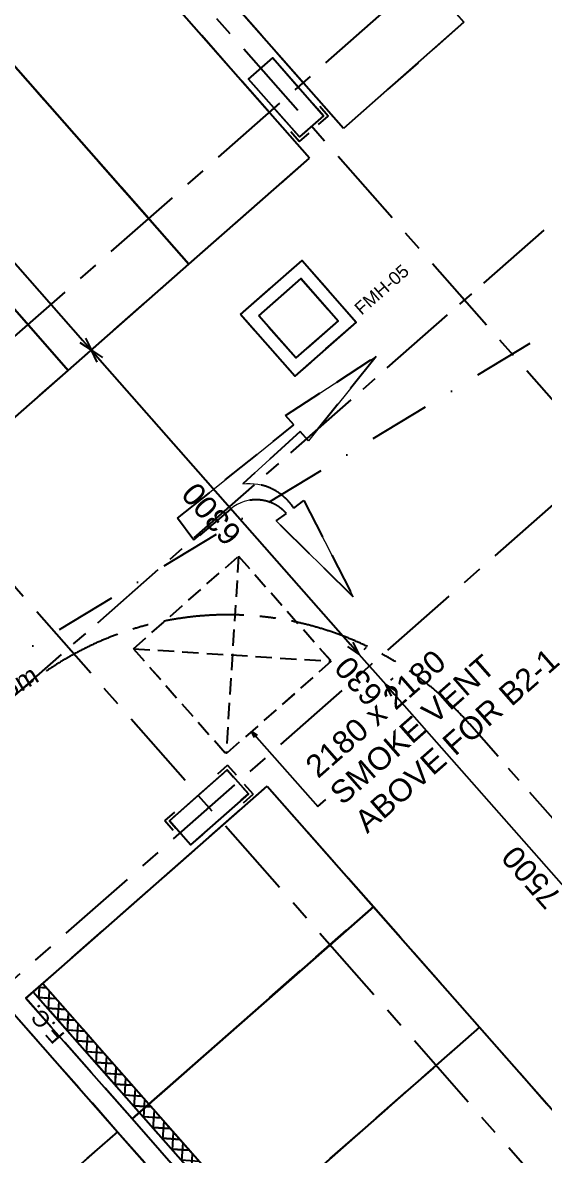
# Model space of a CAD drawing. Header units: millimetres. Extents: x 833946797 to 834440930, y 817746008 to 818399503.
# Drawn here: x 834295254 to 834303370, y 817990012 to 818007637 of the extents above; entities that cross this region are included whole.
import ezdxf

# ---------------------------------------------------------------- set-up
doc = ezdxf.new("R2010")
doc.units = ezdxf.units.MM
doc.header["$LTSCALE"] = 100
for name, pattern in [('CENTER', [2, 1.25, -0.25, 0.25, -0.25]), ('DASHDOT2', [12.7, 6.35, -3.175, 0, -3.175]), ('Grid Line', [22.225, 12.7, -3.175, 3.175, -3.175]), ('Hidden', [9.525, 6.35, -3.175]), ('HIDDENX2', [19.05, 12.7, -6.35])]:
    doc.linetypes.add(name, pattern=pattern)
for name, color, linetype in [('+C-160', 160, 'Hidden'), ('A-COLS', 3, 'Continuous'), ('DLN020__', 6, 'Continuous'), ('DLN030_1', 1, 'Continuous'), ('DLN030_2', 1, 'Continuous'), ('DLN0401_', 7, 'Continuous'), ('DLN040__', 3, 'Continuous'), ('DLN060__', 7, 'Continuous'), ('DLN220__', 7, 'Continuous'), ('DLN660', 1, 'Continuous'), ('DLN810__', 1, 'Continuous'), ('MOE', 6, 'DASHDOT2')]:
    doc.layers.add(name, color=color, linetype=linetype)
for name, color, linetype, lineweight in [('A-WALL', 7, 'Continuous', 9), ('A030_2', 1, 'Continuous', 0), ('CORNER GUARD', 2, 'Continuous', 50), ('HCL520_T', 7, 'Continuous', 18)]:
    doc.layers.add(name, color=color, linetype=linetype, lineweight=lineweight)
doc.styles.add('3B50A-DLN-ARC-DWG-1002-P00-LB02$0$Standard', font='swiss.ttf')
doc.styles.get("Standard").update_dxf_attribs({"font": 'swiss.ttf'})
doc.styles.add('Swis721tBT', font='swissl.ttf')
doc.dimstyles.new('INTDIM', dxfattribs={"dimtxt": 200, "dimasz": 125, "dimexe": 100, "dimexo": 150, "dimgap": 80, "dimtad": 1, "dimdec": 0, "dimzin": 9, "dimdsep": 46, "dimtxsty": 'Swis721tBT', "dimblk": 'OPEN30', "dimcen": -125, "dimclrd": 256, "dimclre": 256, "dimclrt": 2, "dimaunit": 1, "dimadec": 1, "dimazin": 0, "dimtfac": 0.444444, "dimtdec": 0, "dimtix": 1, "dimtmove": 2, "dimatfit": 3, "dimldrblk": 'OPEN30', "dimfxl": 0, "dimtolj": 1, "dimlwd": -1, "dimlwe": -1, "dimarcsym": 0})
doc.dimstyles.new('INTDIM350', dxfattribs={"dimtxt": 350, "dimasz": 200, "dimexe": 100, "dimexo": 150, "dimgap": 100, "dimtad": 1, "dimdec": 0, "dimzin": 9, "dimdsep": 46, "dimtxsty": 'Swis721tBT', "dimblk": 'OPEN30', "dimcen": -125, "dimclrd": 256, "dimclre": 256, "dimclrt": 2, "dimaunit": 1, "dimadec": 1, "dimazin": 0, "dimtfac": 0.444444, "dimtdec": 0, "dimtix": 1, "dimtmove": 2, "dimatfit": 3, "dimldrblk": 'OPEN30', "dimfxl": 0, "dimtolj": 1, "dimlwd": -1, "dimlwe": -1, "dimarcsym": 0})

# ---------------------------------------------------------------- blocks, each defined once
blk = doc.blocks.new('_Open30')
at = {"color": 0, "linetype": 'ByBlock', "lineweight": -2}
for p, q in [((-1, 0.268), (0, 0)), ((0, 0), (-1, -0.268)), ((0, 0), (-1, 0))]:
    blk.add_line(p, q, dxfattribs=at)
blk = doc.blocks.new('*D30')
at = {"layer": 'Defpoints', "color": 0}
for p in [(834315939, 818045751), (834317314, 818044188), (834265417, 818001289)]:
    blk.add_point(p, dxfattribs=at)
at = {"layer": 'DLN030_1', "linetype": 'Continuous'}
for p, q in [((834316038, 818045639), (834317380, 818044113)), ((834266943, 817999858), (834317164, 818044056)), ((834265517, 818001176), (834266859, 817999651))]:
    blk.add_line(p, q, dxfattribs=at)
at = {"layer": 'DLN030_1', "xscale": 200, "yscale": 200, "zscale": 200}
for p, rotation in [((834317314, 818044188), 41.35019658541407), ((834266793, 817999726), 221.350196585414)]:
    blk.add_blockref('_Open30', p, dxfattribs=dict(at, rotation=rotation))
at = {"layer": 'DLN030_1', "color": 2, "insert": (834291095, 818022093), "char_height": 400, "attachment_point": 1, "rotation": 41.3502, "line_spacing_factor": 0.938532, "style": 'Swis721tBT'}
blk.add_mtext('\\A1;67300', dxfattribs=at)
blk = doc.blocks.new('DLN_Parking - Parking - 2500 x 5000 _WL_-V11-Car Park_B2_F')
at = {"layer": 'DLN660'}
for p, q in [((0, 0), (0, 4999.99534)), ((2500, 4999.99534), (2500, 0)), ((2500, 0), (0, 0))]:
    blk.add_line(p, q, dxfattribs=at)
blk = doc.blocks.new('DLN_Parking - Parking - 2500 x 5000 _WL_-1233168-Car Park_B2_F')
at = {"layer": 'DLN660'}
for p, q in [((0, 0), (0, 5000)), ((0, 5000), (2500, 5000)), ((2500, 5000), (2500, 0)), ((2500, 0), (0, 0))]:
    blk.add_line(p, q, dxfattribs=at)
blk = doc.blocks.new('CORNER GUARD')
at = {"layer": 'CORNER GUARD', "color": 0, "const_width": 20}
blk.add_lwpolyline([(-150, -50), (50, -50), (50, 150)], dxfattribs=at)
at = {"layer": 'Defpoints', "color": 0}
blk.add_lwpolyline([(-150, 0), (0, 0), (0, 150)], dxfattribs=at)
blk = doc.blocks.new('*D105')
at = {"layer": 'Defpoints', "color": 0, "ltscale": 1.5}
for p in [(834308028, 818005616, 0), (834282396, 817990019, 0), (834284249, 817989719), (834281716, 817989645, 0), (834286474, 817987663, 0)]:
    blk.add_point(p, dxfattribs=at)
at = {"layer": 'MOE', "linetype": 'Continuous', "ltscale": 1.5}
blk.add_arc((834282364, 817990038), 1912, 335.9818, 25.2618, dxfattribs=at)
at = {"layer": 'MOE', "ltscale": 1.5, "xscale": 200, "yscale": 200, "zscale": 200}
for p, rotation in [((834283998, 817991030), 118.2598019028831), ((834284019, 817989081), 242.983782187355)]:
    blk.add_blockref('_Open30', p, dxfattribs=dict(at, rotation=rotation))
at = {"layer": 'MOE', "color": 2, "ltscale": 1.5, "insert": (834284555, 817990061), "char_height": 350, "attachment_point": 5, "rotation": 270.6218, "style": 'Swis721tBT'}
blk.add_mtext('\\A1;{\\C1;>30%%D}', dxfattribs=at)
blk = doc.blocks.new('A$C029C5A43')
at = {"layer": '+C-160'}
for p, q in [((45821, 91766), (45821, 86766)), ((45821, 86766), (45821, 91766)), ((48321, 91766), (48321, 86766)), ((48321, 86766), (48321, 91766)), ((50821, 86766), (50821, 91766)), ((51521, 86766), (51521, 91766)), ((50921, 87116, 0), (50921, 88316, 0)), ((50921, 88316, 0), (51421, 88316, 0)), ((50921, 87116, 0), (50921, 88316, 0)), ((50921, 88316, 0), (51421, 88316, 0)), ((51421, 88316, 0), (51421, 87116, 0)), ((51421, 88316, 0), (51421, 87116, 0)), ((50871, 87066), (50871, 87266)), ((50921, 87116), (50921, 87266)), ((51421, 87116, 0), (51421, 87266, 0)), ((51471, 87066, 0), (51471, 87266, 0)), ((51421, 87116, 0), (50921, 87116, 0)), ((51421, 87116, 0), (50921, 87116, 0)), ((51071, 87116), (50921, 87116)), ((51271, 87116, 0), (51421, 87116, 0)), ((51071, 87066), (50871, 87066)), ((51271, 87066, 0), (51471, 87066, 0)), ((43321, 86766), (45821, 86766)), ((45821, 86766), (48321, 86766)), ((48321, 86766), (50821, 86766)), ((54021, 86766), (51521, 86766)), ((48407, 85646, 0), (49682, 85646, 0)), ((48407, 84371, 0), (48407, 85646, 0)), ((49682, 85646, 0), (49682, 84371, 0)), ((48607, 85446, 0), (49482, 85446, 0)), ((48607, 84571, 0), (48607, 85446, 0)), ((49482, 85446, 0), (49482, 84571, 0)), ((49482, 84571, 0), (48607, 84571, 0)), ((49682, 84371, 0), (48407, 84371, 0)), ((45540, 83492), (45577, 83916)), ((45577, 83916), (47897, 83810)), ((47894, 84006), (49558, 83766)), ((47897, 83810), (47894, 84006)), ((49558, 83766), (47902, 83473)), ((47899, 83668), (46694, 83649)), ((47902, 83473), (47899, 83668)), ((46291, 83479), (45540, 83492)), ((46821, 81194), (46701, 82871)), ((46701, 82871), (46897, 82854)), ((47039, 82841), (47233, 82824)), ((47233, 82824), (46821, 81194)), ((42521, 80516), (42321, 80516)), ((42321, 80516), (42321, 80316)), ((42371, 79966, 0), (42371, 80466, 0)), ((42371, 80466, 0), (43571, 80466, 0)), ((42371, 79966, 0), (42371, 80466, 0)), ((42371, 80466, 0), (43571, 80466, 0)), ((42521, 80466), (42371, 80466)), ((42371, 80466), (42371, 80316)), ((43421, 80516), (43621, 80516)), ((43421, 80466), (43571, 80466)), ((43571, 80466, 0), (43571, 79966, 0)), ((43571, 80466, 0), (43571, 79966, 0)), ((43571, 80466), (43571, 80316)), ((43621, 80516), (43621, 80316)), ((43571, 79966), (43571, 80116)), ((43621, 79916), (43621, 80116)), ((38571, 79866), (38571, 77366)), ((38871, 77366), (38871, 79866)), ((38871, 79866), (43871, 79866)), ((39021, 79731), (39154, 79864)), ((39021, 79864), (39221, 79864)), ((39021, 55966), (39021, 79864)), ((39221, 79776), (39132, 79864)), ((39221, 79864), (39220, 55964)), ((43571, 79966, 0), (42371, 79966, 0)), ((43571, 79966, 0), (42371, 79966, 0)), ((43421, 79966), (43571, 79966)), ((43421, 79916), (43621, 79916)), ((43871, 79866), (43871, 77366)), ((39221, 79551), (39021, 79751)), ((39021, 79506), (39221, 79706)), ((39221, 79327), (39021, 79527)), ((39021, 79282), (39221, 79482)), ((39221, 79102), (39021, 79302)), ((39021, 79057), (39221, 79257)), ((39221, 78878), (39021, 79077)), ((39021, 78833), (39221, 79033)), ((39221, 78653), (39021, 78853)), ((39021, 78608), (39221, 78808)), ((39221, 78429), (39021, 78628)), ((39021, 78384), (39221, 78584)), ((39221, 78204), (39021, 78404)), ((39021, 78159), (39221, 78359)), ((39221, 77980), (39021, 78179)), ((39021, 77935), (39221, 78135)), ((39221, 77755), (39021, 77955)), ((39021, 77710), (39221, 77910)), ((39221, 77531), (39021, 77730)), ((39021, 77486), (39221, 77685)), ((39221, 77306), (39021, 77506)), ((39021, 77261), (39221, 77461)), ((33571, 77366), (38571, 77366)), ((38571, 77366), (33571, 77366)), ((38571, 77366), (38571, 74866)), ((38871, 74866), (38871, 77366)), ((38871, 77366), (43871, 77366)), ((43871, 77366), (38871, 77366)), ((39221, 77082), (39021, 77281)), ((39021, 77037), (39221, 77236)), ((43871, 77366), (43871, 74866)), ((39221, 76857), (39021, 77057)), ((39021, 76812), (39221, 77012)), ((39221, 76633), (39021, 76832)), ((39021, 76588), (39221, 76787)), ((39221, 76408), (39021, 76608)), ((39021, 76363), (39221, 76563)), ((39021, 76139), (39221, 76338)), ((38871, 74866), (43871, 74866)), ((43871, 74866), (38871, 74866)), ((43871, 74866), (43871, 72366))]:
    blk.add_line(p, q, dxfattribs=at)
at = {"layer": '+C-160', "lineweight": 18}
for p, q in [((50921, 88316), (51421, 88316)), ((50921, 87116), (50921, 88316)), ((51421, 88316), (51421, 87116)), ((51421, 87116), (50921, 87116)), ((43571, 80466), (42371, 80466)), ((42371, 80466), (42371, 79966)), ((43571, 79966), (43571, 80466)), ((42371, 79966), (43571, 79966))]:
    blk.add_line(p, q, dxfattribs=at)
at = {"layer": '+C-160', "linetype": 'HIDDENX2', "ltscale": 0.2}
for p, q in [((43721, 82845, 0), (45901, 82845, 0)), ((43721, 82845, 0), (43721, 80665, 0)), ((43721, 82845, 0), (45901, 80665, 0)), ((45901, 82845, 0), (43721, 80665, 0)), ((45901, 82845, 0), (45901, 80665, 0)), ((45901, 80665, 0), (43721, 80665, 0))]:
    blk.add_line(p, q, dxfattribs=at)
at = {"layer": '+C-160'}
for centre, radius, start, end in [((46205, 82963), 842, 351.6988, 54.5192), ((46272, 82854), 625, 359.9587, 88.2543)]:
    blk.add_arc(centre, radius, start, end, dxfattribs=at)
blk = doc.blocks.new('*D177')
at = {"layer": 'Defpoints', "color": 0}
for p in [(834293085, 818006353), (834296388, 818002599), (834296323, 818002542)]:
    blk.add_point(p, dxfattribs=at)
at = {"layer": 'DLN030_2', "linetype": 'Continuous'}
for p, q in [((834292972, 818006253), (834292945, 818006230)), ((834293152, 818006146), (834296191, 818002692)), ((834296275, 818002500), (834296248, 818002476))]:
    blk.add_line(p, q, dxfattribs=at)
at = {"layer": 'DLN030_2', "xscale": 200, "yscale": 200, "zscale": 200}
for p, rotation in [((834293020, 818006296), 131.3501958360153), ((834296323, 818002542), 311.3501958360153)]:
    blk.add_blockref('_Open30', p, dxfattribs=dict(at, rotation=rotation))
at = {"layer": 'DLN030_2', "color": 2, "insert": (834294461, 818004234), "char_height": 350, "attachment_point": 5, "rotation": 131.3502, "style": 'Swis721tBT'}
blk.add_mtext('\\A1;5000', dxfattribs=at)
blk = doc.blocks.new('*D178')
at = {"layer": 'Defpoints', "color": 0}
for p in [(834296388, 818002599), (834300485, 817997813), (834300485, 817997813)]:
    blk.add_point(p, dxfattribs=at)
at = {"layer": 'DLN030_2', "linetype": 'Continuous'}
for p, q in [((834296275, 818002500), (834296248, 818002476)), ((834296455, 818002392), (834300353, 817997963)), ((834300598, 817997912), (834300560, 817997879))]:
    blk.add_line(p, q, dxfattribs=at)
at = {"layer": 'DLN030_2', "xscale": 200, "yscale": 200, "zscale": 200}
for p, rotation in [((834296323, 818002542), 131.3501958360153), ((834300485, 817997813), 311.3501958360153)]:
    blk.add_blockref('_Open30', p, dxfattribs=dict(at, rotation=rotation))
at = {"layer": 'DLN030_2', "color": 2, "insert": (834298194, 817999993), "char_height": 350, "attachment_point": 5, "rotation": 131.3502, "style": 'Swis721tBT'}
blk.add_mtext('\\A1;6300', dxfattribs=at)
blk = doc.blocks.new('*D179')
at = {"layer": 'Defpoints', "color": 0}
for p in [(834300485, 817997813), (834300902, 817997340), (834300902, 817997340)]:
    blk.add_point(p, dxfattribs=at)
at = {"layer": 'DLN030_2', "linetype": 'Continuous'}
for p, q in [((834300485, 817997813), (834300902, 817997340)), ((834300598, 817997912), (834300560, 817997879)), ((834301014, 817997439), (834300977, 817997406))]:
    blk.add_line(p, q, dxfattribs=at)
at = {"layer": 'DLN030_2', "color": 2, "insert": (834300483, 817997392), "char_height": 350, "attachment_point": 5, "rotation": 131.3502, "style": 'Swis721tBT'}
blk.add_mtext('\\A1;630', dxfattribs=at)
blk = doc.blocks.new('*D180')
at = {"layer": 'Defpoints', "color": 0}
for p in [(834300902, 817997340), (834305857, 817991710), (834305857, 817991710)]:
    blk.add_point(p, dxfattribs=at)
at = {"layer": 'DLN030_2', "linetype": 'Continuous'}
for p, q in [((834301014, 817997439), (834300977, 817997406)), ((834301034, 817997190), (834305724, 817991860)), ((834305969, 817991809), (834305932, 817991776))]:
    blk.add_line(p, q, dxfattribs=at)
at = {"layer": 'DLN030_2', "xscale": 200, "yscale": 200, "zscale": 200}
for p, rotation in [((834300902, 817997340), 131.3501958360153), ((834305857, 817991710), 311.3501958360153)]:
    blk.add_blockref('_Open30', p, dxfattribs=dict(at, rotation=rotation))
at = {"layer": 'DLN030_2', "color": 2, "insert": (834303169, 817994340), "char_height": 350, "attachment_point": 5, "rotation": 131.3502, "style": 'Swis721tBT'}
blk.add_mtext('\\A1;7500', dxfattribs=at)

msp = doc.modelspace()

# ---------------------------------------------------------------- hatches: boundary and pattern name
at = {"layer": 'A-WALL'}
h = msp.add_hatch(dxfattribs=at)
h.set_pattern_fill('ANSI31', scale=50)
h.set_pattern_definition([(86.350195828, (-1e-07, 1e-07), (-158.428018635, 10.105711821), [])])
edge = h.paths.add_edge_path()
edge.add_line((834373398.9, 817975260.5), (834373587.8, 817975426.8))
edge.add_line((834373587.8, 817975426.8), (834373233.3, 817980498))
edge.add_line((834373233.3, 817980498), (834338943.8, 818019460))
edge.add_arc((834332615.6, 818013879.7), 8437.1, 41.40656, 102.76311)
edge.add_line((834330751.7, 818022108.4), (834321993.3, 818032060.3))
edge.add_line((834321993.3, 818032060.3), (834277327.5, 817992751.1))
edge.add_line((834277327.5, 817992751.1), (834277459.6, 817992600.9))
edge.add_line((834277459.6, 817992600.9), (834321975.3, 818031778))
edge.add_line((834321975.3, 818031778), (834330680.7, 818021886.4))
edge.add_arc((834332615.6, 818013879.7), 8237.1, 41.40793, 103.58613, ccw=False)
edge.add_line((834338793.6, 818019327.9), (834373038.5, 817980416.6))
edge.add_line((834373038.5, 817980416.6), (834373398.9, 817975260.5))
at = {"layer": 'DLN060__'}
h = msp.add_hatch(dxfattribs=at)
h.set_pattern_fill('EARTH', color=251, scale=150, angle=45)
h.set_pattern_definition([(86.35019583, (1453154.1, 238293.2), (-889.9338409, 1011.2023827), [952.5, -952.5]), (86.35019583, (1452797.6, 238315.9), (-889.9338409, 1011.2023827), [952.5, -952.5]), (86.35019583, (1452441.2, 238338.6), (-889.9338409, 1011.2023827), [952.5, -952.5]), (176.35019583, (1452329.9, 238465), (-1011.2023827, -889.9338409), [952.5, -952.5]), (176.35019583, (1452352.65, 238821.5), (-1011.2023827, -889.9338409), [952.5, -952.5]), (176.35019583, (1452375.4, 239178), (-1011.2023827, -889.9338409), [952.5, -952.5])])
edge = h.paths.add_edge_path()
edge.add_line((834303001.7, 817954269.4), (834304578.4, 817955656.4))
edge.add_line((834304578.4, 817955656.4), (834331037.8, 817925591.5))
edge.add_line((834331037.8, 817925591.5), (834375206.5, 817964463.2))
edge.add_line((834375206.5, 817964463.2), (834374060.9, 817980844.8))
edge.add_line((834374060.9, 817980844.8), (834339581.5, 818020021.9))
edge.add_arc((834332615.9, 818013881.7), 9285.6, 41.39677, 99.60462)
edge.add_line((834331066.6, 818023037.1), (834322069.8, 818033259.9))
edge.add_line((834322069.8, 818033259.9), (834273725.6, 817990713.5))
edge.add_line((834273725.6, 817990713.5), (834304578.4, 817955656.4))
edge.add_line((834304578.4, 817955656.4), (834303001.7, 817954269.4))
edge.add_line((834303001.7, 817954269.4), (834270761.5, 817990902.8))
edge.add_line((834270761.5, 817990902.8), (834322258.6, 818036224.1))
edge.add_line((834322258.6, 818036224.1), (834331970.3, 818025189))
edge.add_arc((834332622.3, 818013717.3), 11490.2, 42.02614, 93.25305, ccw=False)
edge.add_line((834341157.7, 818021409.6), (834375550.8, 817982329.9))
edge.add_line((834375550.8, 817982329.9), (834377279, 817963489.7))
edge.add_line((834377279, 817963489.7), (834330848.8, 817922627.7))
edge.add_line((834330848.8, 817922627.7), (834303001.7, 817954269.4))
at = {"layer": 'DLN810__'}
h = msp.add_hatch(dxfattribs=at)
h.set_pattern_fill('ANSI37', color=256, scale=50)
h.set_pattern_definition([(86.3502, (834319897.64, 817945893.62), (-158.428, 10.1057), []), (176.3502, (834319897.64, 817945893.62), (-10.1057, -158.428), [])])
h.paths.add_polyline_path([(834295419.3, 817992552.4), (834295568.8, 817992684.9), (834311357.9, 817974743), (834311207.7, 817974612.5)])

# ---------------------------------------------------------------- linework, layer by layer
at = {"layer": 'A-COLS', "lineweight": 18}
for p, q in [((834298437.1, 817996010.3), (834297536.3, 817995217.6)), ((834298767.5, 817995635), (834298437.1, 817996010.3)), ((834297866.6, 817994842.2), (834298767.5, 817995635)), ((834297536.3, 817995217.6), (834297866.6, 817994842.2))]:
    msp.add_line(p, q, dxfattribs=at)
msp.add_lwpolyline([(834298768.5, 818006759.1), (834299143.8, 818007089.4), (834299936.6, 818006188.6), (834299561.3, 818005858.3)], close=True, dxfattribs=at)
at = {"layer": 'A-COLS', "elevation": -0.1}
for points in [[(834299936.6, 818006188.6), (834299561.3, 818005858.3), (834298768.5, 818006759.1), (834299143.8, 818007089.4)], [(834299561.3, 818005858.3), (834298768.5, 818006759.1), (834299143.8, 818007089.4), (834299936.6, 818006188.6)], [(834298437.1, 817996010.3), (834298767.5, 817995635), (834297866.6, 817994842.2), (834297536.3, 817995217.6)], [(834298767.5, 817995635), (834297866.6, 817994842.2), (834297536.3, 817995217.6), (834298437.1, 817996010.3)]]:
    msp.add_lwpolyline(points, close=True, dxfattribs=at)
at = {"layer": 'A030_2', "elevation": 0}
msp.add_lwpolyline([(834299343.2, 818001524.5), (834300751.5, 818002443.1), (834299702, 818001129.4), (834299570.8, 818001273.9), (834298678.3, 818000463.3, -0.2811833), (834299470.6, 818000084.7), (834299627.9, 818000200.3), (834300396, 817998704.6), (834299197.9, 817999884.3), (834299356, 818000000.5, 0.4055276), (834298488.5, 818000069.4), (834297915.8, 817999583.1), (834297663.8, 817999926), (834299475.1, 818001379.2)], format="xyb", close=True, dxfattribs=at)
at = {"layer": 'DLN020__', "linetype": 'Grid Line'}
for p, q in [((834332617.1, 818035748.6), (834264297.3, 817975622.1)), ((834338590.2, 818031014.5), (834269252.3, 817969991.9)), ((834353860.2, 817944538.6), (834286307.1, 818021296.9)), ((834347704.6, 817939121.1), (834280151.5, 818015879.5))]:
    msp.add_line(p, q, dxfattribs=at)
at = {"layer": 'DLN040__', "color": 0}
msp.add_line((834299843.8, 817995438.1), (834299970.2, 817995549.3), dxfattribs=at)
at = {"layer": 'DLN220__', "color": 4, "linetype": 'HIDDENX2', "ltscale": 0.2}
for p, q in [((834296977.6, 817997895.8, 0), (834298614.1, 817999336, 0)), ((834298614.1, 817999336, 0), (834298417.9, 817996259.3, 0)), ((834298614.1, 817999336, 0), (834300054.4, 817997699.5, 0)), ((834296977.6, 817997895.8, 0), (834298417.9, 817996259.3, 0)), ((834296977.6, 817997895.8, 0), (834300054.4, 817997699.5, 0)), ((834300054.4, 817997699.5, 0), (834298417.9, 817996259.3, 0))]:
    msp.add_line(p, q, dxfattribs=at)
at = {"layer": 'DLN810__', "color": 2, "linetype": 'CENTER', "ltscale": 10}
for p, q in [((834290416.9, 817993014.4), (834320969.8, 818019903.2)), ((834334360.5, 817960186.8), (834302202.9, 817996726.4))]:
    msp.add_line(p, q, dxfattribs=at)
at = {"layer": 'DLN810__', "elevation": -0.1}
for points in [[(834298645.2, 818003094.1), (834299602.4, 818003936.4), (834300444.7, 818002979.3), (834299487.6, 818002137)], [(834298927.5, 818003076.1), (834299584.3, 818003654.2), (834300162.4, 818002997.3), (834299505.6, 818002419.2)]]:
    msp.add_lwpolyline(points, close=True, dxfattribs=at)
at = {"layer": 'DLN810__'}
msp.add_lwpolyline([(834295419.3, 817992552.4), (834295568.8, 817992684.9), (834311357.9, 817974743), (834311207.7, 817974612.5)], close=True, dxfattribs=at)
at = {"layer": 'DLN810__', "color": 2, "linetype": 'CENTER', "ltscale": 10}
msp.add_arc((834298449.5, 817993423.1), 5000, 41.3502, 131.3502, dxfattribs=at)
at = {"layer": 'MOE', "ltscale": 1.5}
msp.add_lwpolyline([(834310439, 818002875.8), (834308027.6, 818005615.8), (834282396.4, 817990018.7)], dxfattribs=at)

# ---------------------------------------------------------------- block references
at = {"rotation": 41.35019582799567}
msp.add_blockref('A$C029C5A43', (834318889.5, 817906820.3), dxfattribs=at)
at = {"layer": 'CORNER GUARD'}
for p, rotation in [((834299936.6, 818006188.6, -0.1), 41.3501958279957), ((834298767.5, 817995635), 41.3501958279957), ((834297536.3, 817995217.6), 221.3501958947497)]:
    msp.add_blockref('CORNER GUARD', p, dxfattribs=dict(at, rotation=rotation))
at = {"layer": 'CORNER GUARD', "xscale": -1}
for p, rotation in [((834299561.3, 818005858.3), 41.3501958664126), ((834298437.1, 817996010.3), 221.3501958279957)]:
    msp.add_blockref('CORNER GUARD', p, dxfattribs=dict(at, rotation=rotation))
at = {"layer": 'DLN660'}
for name, p, rotation in [('DLN_Parking - Parking - 2500 x 5000 _WL_-V11-Car Park_B2_F', (834300242.9, 818005991.9), 41.3501958279957), ('DLN_Parking - Parking - 2500 x 5000 _WL_-1233168-Car Park_B2_F', (834295305.3, 817992454.8), 311.3501958279957), ('DLN_Parking - Parking - 2500 x 5000 _WL_-1233168-Car Park_B2_F', (834296957, 817990578.1), 311.3501958279957), ('DLN_Parking - Parking - 2500 x 5000 _WL_-1233168-Car Park_B2_F', (834291326.7, 817988953.3), 311.3501958279957), ('DLN_Parking - Parking - 2500 x 5000 _WL_-1233168-Car Park_B2_F', (834298608.6, 817988701.4), 311.3501958279957), ('DLN_Parking - Parking - 2500 x 5000 _WL_-1233168-Car Park_B2_F', (834292978.3, 817987076.6), 311.3501958279957)]:
    msp.add_blockref(name, p, dxfattribs=dict(at, rotation=rotation))
at = {"layer": 'DLN660', "xscale": -1, "rotation": 41.35019582798741}
for p in [(834299717.4, 818005529.4), (834297840.7, 818003877.8), (834295964, 818002226.2)]:
    msp.add_blockref('DLN_Parking - Parking - 2500 x 5000 _WL_-V11-Car Park_B2_F', p, dxfattribs=at)

# ---------------------------------------------------------------- texts
at = {"layer": 'DLN0401_'}
msp.add_text('TOTAL DIST.=28.586m < 36m', height=300, rotation=30.7635, dxfattribs=at).set_placement((834290629.8, 817994479.4))
msp.add_text('TOTAL DIST.=28.586m < 36m', height=300, rotation=30.7635, dxfattribs=at).set_placement((834290629.8, 817994479.4))
at = {"layer": 'DLN040__', "char_height": 350, "attachment_point": 1, "rotation": 41.3502}
for s, width, insert in [('2180 x 2180', 3233.421, (834299617.9, 817996128.3)), ('SMOKE VENT ABOVE FOR B2-1', 4689.421, (834299997.6, 817995710.5))]:
    msp.add_mtext_dynamic_manual_height_columns(s, width=width, gutter_width=1, heights=[0], dxfattribs=dict(at, insert=insert))
at = {"layer": 'DLN810__', "style": '3B50A-DLN-ARC-DWG-1002-P00-LB02$0$Standard'}
msp.add_text('F.C.', height=250, rotation=131.41807, dxfattribs=at).set_placement((834295923.4, 817991888.8))
at = {"layer": 'HCL520_T', "insert": (834300393.9, 818003226.3, 0), "char_height": 200, "attachment_point": 1, "rotation": 41.3502}
msp.add_mtext_dynamic_manual_height_columns('{\\C7;FMH-05}', width=3761.783, gutter_width=1, heights=[0], dxfattribs=at)

# ---------------------------------------------------------------- dimensions: what is measured, and where the dimension line sits
at = {"layer": 'DLN030_1'}
dim = msp.add_linear_dim(base=(834317314.1, 818044188.4), p1=(834265417.5, 818001289), p2=(834315938.6, 818045751.4), angle=41.3502, dimstyle='INTDIM', override={"dimtxt": 400, "dimasz": 200, "dimarcsym": 2}, dxfattribs=at)
dim.commit()
dim.dimension.update_dxf_attribs({"geometry": '*D30', "text_midpoint": (834291810.6, 818022367.2), "dimtype": 160})
at = {"layer": 'DLN030_2'}
for base, p1, p2, picture, middle in [((834296323.2, 818002542.3), (834293084.5, 818006352.5), (834296387.8, 818002599.1), '*D177', (834294461.5, 818004234.1)), ((834300485.4, 817997813), (834296387.8, 818002599.1), (834300485.4, 817997813), '*D178', (834298194.2, 817999992.7)), ((834300901.6, 817997340), (834300485.4, 817997813), (834300901.6, 817997340), '*D179', (834300483.4, 817997391.6)), ((834305856.5, 817991709.9), (834300901.6, 817997340), (834305856.5, 817991709.9), '*D180', (834303169, 817994340))]:
    dim = msp.add_linear_dim(base=base, p1=p1, p2=p2, angle=131.3502, dimstyle='INTDIM350', dxfattribs=at)
    dim.commit()
    dim.dimension.update_dxf_attribs({"geometry": picture, "text_midpoint": middle})
at = {"layer": 'MOE', "ltscale": 1.5}
dim = msp.add_angular_dim_2l(base=(834284248.8, 817989719.1), line1=((834282396.4, 817990018.7), (834286473.9, 817987663.2)), line2=((834281716.2, 817989644.7), (834308027.6, 818005615.8)), text='{\\C1;>30%%D}', dimstyle='INTDIM350', dxfattribs=at)
dim.commit()
dim.dimension.update_dxf_attribs({"geometry": '*D105', "text_midpoint": (834284555.3, 817990061.4, -0.1)})

# ---------------------------------------------------------------- leaders
at = {"layer": 'DLN040__', "color": 0}
msp.add_leader([(834298814.1, 817996608), (834299843.8, 817995438.1)], dimstyle='INTDIM', override={"dimtxt": 100, "dimasz": 100, "dimgap": 30, "dimtad": 0, "dimarcsym": 2}, dxfattribs=at)

doc.saveas('drawing.dxf')
